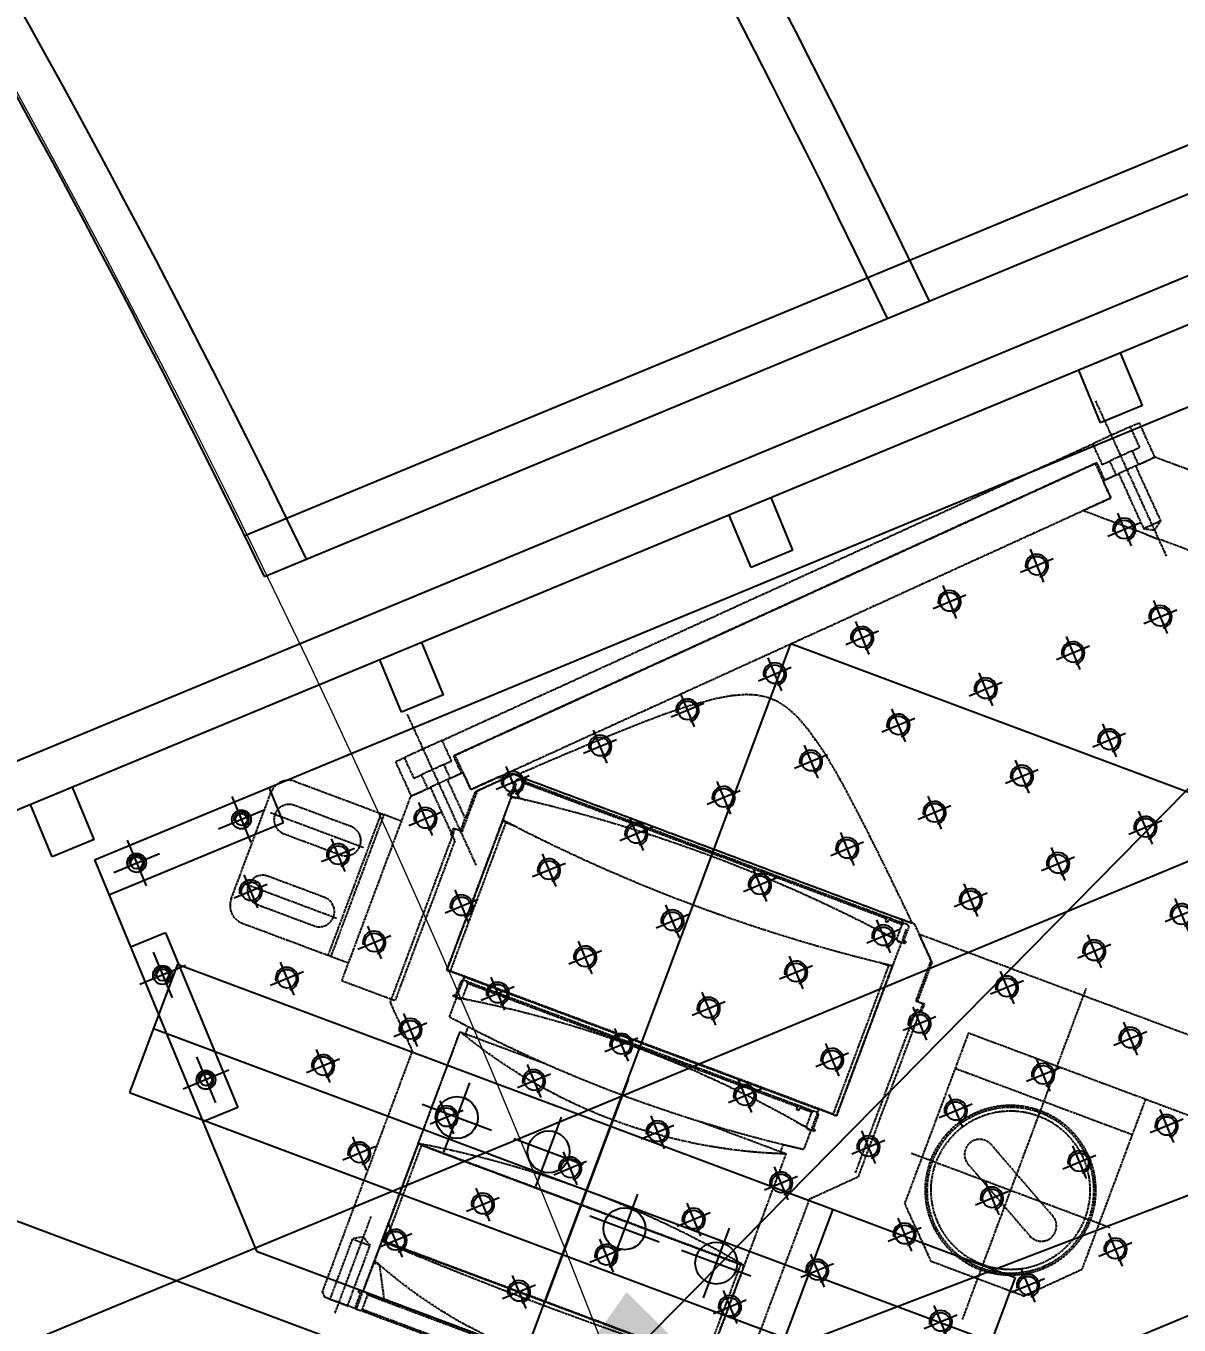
# Model space of a CAD drawing. Header units: millimetres. Extents: x -4562 to 17216, y -5211 to 6025.
# Drawn here: x 2457 to 2761.9, y 1022.4 to 1365.9 of the extents above; entities that cross this region are included whole.
import ezdxf
from ezdxf.lldxf.tags import DXFTag

# ---------------------------------------------------------------- set-up
doc = ezdxf.new("R2010")
doc.units = ezdxf.units.MM
doc.linetypes.add('PHANTOM1', pattern=[0.8, 0.45, -0.05, 0.1, -0.05, 0.1, -0.05])
for name, color, linetype in [('C', 1, 'CENTER'), ('D', 6, 'HIDDEN'), ('E', 4, 'PHANTOM1'), ('F', 3, 'Continuous'), ('VV', 4, 'PHANTOM'), ('도면층3', 3, 'Continuous'), ('도면층7', 7, 'Continuous')]:
    doc.layers.add(name, color=color, linetype=linetype)
doc.styles.add('s', font='romans.shx', dxfattribs={"width": 0.75, "oblique": 10, "bigfont": 'whgtxt.shx'})
doc.styles.get("Standard").update_dxf_attribs({"font": 'txt.shx', "bigfont": 'whgtxt.shx'})
tags = doc.linetypes.add('CENTER', pattern=[50.8, 31.75, -6.35, 6.35, -6.35]).pattern_tags.tags
tags[10:11] = [DXFTag(74, 4), DXFTag(75, 0), DXFTag(340, '0'), DXFTag(46, 1.0), DXFTag(50, 0.0), DXFTag(44, 0.0), DXFTag(45, 0.0)]
tags[8:9] = [DXFTag(74, 4), DXFTag(75, 0), DXFTag(340, '0'), DXFTag(46, 1.0), DXFTag(50, 0.0), DXFTag(44, 0.0), DXFTag(45, 0.0)]
tags[6:7] = [DXFTag(74, 4), DXFTag(75, 0), DXFTag(340, '0'), DXFTag(46, 1.0), DXFTag(50, 0.0), DXFTag(44, 0.0), DXFTag(45, 0.0)]
tags[4:5] = [DXFTag(74, 4), DXFTag(75, 0), DXFTag(340, '0'), DXFTag(46, 1.0), DXFTag(50, 0.0), DXFTag(44, 0.0), DXFTag(45, 0.0)]
tags = doc.linetypes.add('HIDDEN', pattern=[3, 2, -1]).pattern_tags.tags
tags[6:7] = [DXFTag(74, 4), DXFTag(75, 0), DXFTag(340, '0'), DXFTag(46, 1.0), DXFTag(50, 0.0), DXFTag(44, 0.0), DXFTag(45, 0.0)]
tags[4:5] = [DXFTag(74, 4), DXFTag(75, 0), DXFTag(340, '0'), DXFTag(46, 1.0), DXFTag(50, 0.0), DXFTag(44, 0.0), DXFTag(45, 0.0)]
tags = doc.linetypes.add('PHANTOM', pattern=[17.5, 10, -1.5, 1.5, -1.5, 1.5, -1.5]).pattern_tags.tags
tags[14:15] = [DXFTag(74, 4), DXFTag(75, 0), DXFTag(340, '0'), DXFTag(46, 1.0), DXFTag(50, 0.0), DXFTag(44, 0.0), DXFTag(45, 0.0)]
tags[12:13] = [DXFTag(74, 4), DXFTag(75, 0), DXFTag(340, '0'), DXFTag(46, 1.0), DXFTag(50, 0.0), DXFTag(44, 0.0), DXFTag(45, 0.0)]
tags[10:11] = [DXFTag(74, 4), DXFTag(75, 0), DXFTag(340, '0'), DXFTag(46, 1.0), DXFTag(50, 0.0), DXFTag(44, 0.0), DXFTag(45, 0.0)]
tags[8:9] = [DXFTag(74, 4), DXFTag(75, 0), DXFTag(340, '0'), DXFTag(46, 1.0), DXFTag(50, 0.0), DXFTag(44, 0.0), DXFTag(45, 0.0)]
tags[6:7] = [DXFTag(74, 4), DXFTag(75, 0), DXFTag(340, '0'), DXFTag(46, 1.0), DXFTag(50, 0.0), DXFTag(44, 0.0), DXFTag(45, 0.0)]
tags[4:5] = [DXFTag(74, 4), DXFTag(75, 0), DXFTag(340, '0'), DXFTag(46, 1.0), DXFTag(50, 0.0), DXFTag(44, 0.0), DXFTag(45, 0.0)]
doc.dimstyles.new('AM_ISO$2', dxfattribs={"dimtxt": 3, "dimasz": 2.5, "dimexe": 1, "dimexo": 1, "dimgap": 1, "dimtad": 1, "dimdsep": 46, "dimtxsty": 's', "dimcen": 0, "dimclrd": 4, "dimclre": 4, "dimclrt": 3, "dimazin": 2, "dimtp": 0.1, "dimtm": 0.1, "dimtfac": 0.71, "dimtmove": 0, "dimatfit": 3, "dimfxl": 1, "dimlwd": 25, "dimlwe": 25, "dimarcsym": 0})
doc.dimstyles.new('ISO-25', dxfattribs={"dimscale": 30, "dimtxt": 2.5, "dimasz": 2.5, "dimexe": 1.25, "dimexo": 0.625, "dimtad": 1, "dimtoh": 1, "dimrnd": 0.005, "dimtxsty": 'Standard', "dimcen": 0, "dimazin": 2, "dimtfac": 1, "dimtmove": 0, "dimatfit": 3, "dimfxl": 1, "dimarcsym": 0})
pattern_1 = [(92, (-137.3, -744.11), (-47.596, -1.662), []), (92, (-121.987, -727.69), (-47.596, -1.662), [])]
pattern_2 = [(92, (-137.298, -744.109), (-15.86533, -0.55403), [])]

# ---------------------------------------------------------------- blocks, each defined once
blk = doc.blocks.new('optics_top_01')
at = {"layer": 'E'}
h = blk.add_hatch(dxfattribs=at)
h.set_pattern_fill('ANSI32', color=256, scale=5, angle=47, style=0)
h.set_pattern_definition(pattern_1)
h.paths.add_polyline_path([(92.77, 8.24), (92.94, 3.25), (84.8, 2.96), (97.88, -9.24), (97.27, 8.4)], flags=0)
h = blk.add_hatch(dxfattribs=at)
h.set_pattern_fill('ANSI32', color=256, scale=5, angle=47, style=0)
h.set_pattern_definition(pattern_1)
h.paths.add_polyline_path([(92.77, 8.24), (92.94, 3.25), (84.8, 2.96), (97.88, -9.24), (97.27, 8.4)], flags=0)
h = blk.add_hatch(dxfattribs=at)
h.set_pattern_fill('ANSI31', color=256, scale=5, angle=47, style=0)
h.set_pattern_definition(pattern_2)
h.paths.add_polyline_path([(-116.02, -53.3), (-113.29, -50.37), (-113.31, -49.67), (-114.04, -48.98), (-114.75, -49.01), (-117.48, -51.93), (-117.45, -52.64), (-116.72, -53.32)], flags=0)
h = blk.add_hatch(dxfattribs=at)
h.set_pattern_fill('ANSI31', color=256, scale=5, angle=47, style=0)
h.set_pattern_definition(pattern_2)
h.paths.add_polyline_path([(-116.02, -53.3), (-113.29, -50.37), (-113.31, -49.67), (-114.04, -48.98), (-114.75, -49.01), (-117.48, -51.93), (-117.45, -52.64), (-116.72, -53.32)], flags=0)
h = blk.add_hatch(dxfattribs=at)
h.set_pattern_fill('ANSI31', color=256, scale=5, angle=47, style=0)
h.set_pattern_definition(pattern_2)
h.paths.add_polyline_path([(0.16, -80.48), (-0.58, -79.8), (-1.28, -79.82), (-4.01, -82.75), (-3.99, -83.45), (-3.25, -84.14), (-2.55, -84.11), (0.18, -81.19)], flags=0)
h = blk.add_hatch(dxfattribs=at)
h.set_pattern_fill('ANSI31', color=256, scale=5, angle=47, style=0)
h.set_pattern_definition(pattern_2)
h.paths.add_polyline_path([(0.16, -80.48), (-0.58, -79.8), (-1.28, -79.82), (-4.01, -82.75), (-3.99, -83.45), (-3.25, -84.14), (-2.55, -84.11), (0.18, -81.19)], flags=0)
at = {"layer": 'C'}
for p in [(-148.37, -159.11), (154.74, -144.3)]:
    blk.add_line(p, (0, 0), dxfattribs=at)
at = {"layer": 'E'}
for p, q in [((100.64, -16.59), (99.07, 28.47)), ((-99.28, -22.23), (-100.81, 21.49)), ((-94.97, 11.69), (93.92, 18.29)), ((93.92, 18.29), (94.13, 12.29)), ((104.91, 18.67), (107.41, 18.76)), ((105.12, 12.68), (104.91, 18.67)), ((107.41, 18.76), (107.76, 8.77)), ((-162.54, -5.68), (-142.08, 16.26)), ((-135.01, 16.51), (-117.26, -0.04)), ((-144.22, 11.43), (-125.02, -6.48)), ((-125.94, -0.15), (-137.64, 10.76)), ((-108.46, 11.22), (-105.96, 11.31)), ((-108.11, 1.23), (-108.46, 11.22)), ((-105.96, 11.31), (-105.75, 5.31)), ((-94.76, 5.7), (-94.97, 11.69)), ((93.09, 13.26), (-93.79, 6.73)), ((-93.29, 6.75), (92.59, 13.24)), ((92.59, 13.24), (92.94, 3.25)), ((93.27, 8.26), (93.09, 13.26)), ((94.13, 12.29), (96.33, 12.37)), ((96.33, 12.37), (96.47, 8.37)), ((102.92, 12.6), (105.12, 12.68)), ((103.06, 8.6), (102.92, 12.6)), ((92.77, 8.24), (97.27, 8.4)), ((92.94, 3.25), (92.77, 8.24)), ((93.27, 8.26), (96.47, 8.37)), ((97.27, 8.4), (97.82, -7.59)), ((102.26, 8.57), (107.9, 8.77)), ((102.82, -7.42), (102.26, 8.57)), ((103.06, 8.6), (107.76, 8.77)), ((107.9, 8.77), (171.58, -50.61)), ((-143.09, 4.91), (-131.39, -6)), ((-105.75, 5.31), (-103.55, 5.39)), ((-103.55, 5.39), (-103.41, 1.39)), ((-96.96, 5.62), (-94.76, 5.7)), ((-96.82, 1.62), (-96.96, 5.62)), ((-93.79, 6.73), (-93.62, 1.73)), ((-92.94, -3.25), (-93.29, 6.75)), ((-143.76, -36.86), (-108.25, 1.22)), ((-108.25, 1.22), (-102.61, 1.42)), ((-108.11, 1.23), (-103.41, 1.39)), ((-102.61, 1.42), (-102.14, -12.03)), ((-97.61, 1.59), (-93.12, 1.75)), ((-97.22, -9.68), (-97.61, 1.59)), ((-96.82, 1.62), (-93.62, 1.73)), ((-93.12, 1.75), (-92.94, -3.25)), ((-92.94, -3.25), (92.94, 3.25)), ((92.94, 3.25), (84.8, 2.96)), ((97.88, -9.24), (84.8, 2.96)), ((-157.86, -3.19), (-138.66, -21.11)), ((-144.54, -29.29), (-117.26, -0.04)), ((-116.72, -0.54), (-144, -29.79)), ((-117.26, -0.04), (-116.72, -0.54)), ((-113.07, -3.95), (-116.72, -0.54)), ((-84.8, -2.96), (-92.94, -3.25)), ((-84.8, -2.96), (-83.77, -3.93)), ((-139.58, -14.78), (-151.28, -3.87)), ((-99.24, -12.58), (-91.42, -4.19)), ((-92.13, -4.22), (-97.22, -9.68)), ((-83.77, -3.93), (-92.13, -4.22)), ((-91.76, -4.56), (-92.13, -4.22)), ((-91.42, -4.19), (-80.94, -3.83)), ((-81, -5.48), (-83.73, -8.41)), ((-83.23, -8.6), (-81.14, -6.37)), ((-82.27, -9.77), (-79.54, -6.85)), ((-80.29, -5.46), (-81, -5.48)), ((-79.78, -4.91), (-80.94, -3.83)), ((-78.18, -6.4), (-80.46, -4.28)), ((-79.56, -6.14), (-80.29, -5.46)), ((-79.78, -4.91), (0.67, -79.93)), ((-79.54, -6.85), (-79.56, -6.14)), ((-79.56, -6.14), (-3.85, -76.74)), ((-4.53, -76.79), (-79.54, -6.85)), ((-78.18, -6.4), (-0.93, -78.44)), ((-156.73, -9.72), (-145.03, -20.63)), ((-117.09, -44.92), (-83.7, -9.12)), ((-88.17, -13.9), (-83.7, -9.12)), ((-84.43, -8.43), (-83.96, -7.92)), ((-83.7, -9.12), (-84.43, -8.43)), ((-83.96, -7.92), (-83.23, -8.6)), ((-83.73, -8.41), (-83.7, -9.12)), ((-83.7, -9.12), (-82.97, -9.8)), ((-82.97, -9.8), (-82.27, -9.77)), ((-82.27, -9.77), (-80.6, -11.33)), ((97.82, -7.59), (100.38, -9)), ((100.38, -9), (102.82, -7.42)), ((-162.29, -12.74), (-144.54, -29.29)), ((-134.12, -47.05), (-100.7, -11.21)), ((-102.14, -12.03), (-102.43, -12.34)), ((-102.43, -12.34), (-102.12, -12.62)), ((-102.12, -12.62), (-102.07, -14.15)), ((-102.07, -12.68), (-102.12, -12.62)), ((-101.04, -10.9), (-100.7, -11.21)), ((-100.7, -11.21), (-99.24, -12.58)), ((157.94, -65.24), (101.34, -12.46)), ((-102.07, -14.15), (-132.79, -47.09)), ((-88.46, -14.22), (-116.96, -44.78)), ((-116.23, -45.46), (-87.73, -14.9)), ((-88.18, -14.21), (-88.46, -14.22)), ((-87.74, -14.62), (-88.18, -14.21)), ((-87.73, -14.9), (-87.74, -14.62)), ((-87.74, -14.62), (-86.93, -15.38)), ((-85.83, -16.68), (-87.73, -14.9)), ((-144.54, -29.29), (-144, -29.79)), ((-144, -29.79), (-140.35, -33.2)), ((-143.76, -36.86), (-132.79, -47.09)), ((-133.63, -61.18), (-134.12, -47.05)), ((-113.44, -48.33), (-117.09, -44.92)), ((-116.96, -44.78), (-116.95, -45.06)), ((-116.95, -45.06), (-116.51, -45.47)), ((-116.51, -45.47), (-116.23, -45.46)), ((-116.23, -45.46), (-37.24, -119.11)), ((-114.75, -49.01), (-117.48, -51.93)), ((-117.11, -52.27), (-113.44, -48.33)), ((-116.02, -53.3), (-113.29, -50.37)), ((-114.04, -48.98), (-114.75, -49.01)), ((-113.31, -49.67), (-114.04, -48.98)), ((-113.44, -48.33), (-40.3, -116.53)), ((-113.29, -50.37), (-113.31, -49.67)), ((-113.31, -49.67), (-44.64, -113.7)), ((-45.32, -113.75), (-113.29, -50.37)), ((-121.14, -56.59), (-117.45, -52.64)), ((-121.14, -56.59), (-117.45, -52.64)), ((-118.19, -51.96), (-117.84, -51.59)), ((-117.45, -52.64), (-118.19, -51.96)), ((-117.84, -51.59), (-117.11, -52.27)), ((-117.48, -51.93), (-117.45, -52.64)), ((-117.45, -52.64), (-116.72, -53.32)), ((-116.72, -53.32), (-116.02, -53.3)), ((-116.02, -53.3), (-114.93, -54.31)), ((-180.08, -111), (-133.63, -61.18)), ((-170.04, -114.9), (-120.07, -61.31)), ((-141.58, -84.38), (-120.07, -61.31)), ((-120.07, -61.31), (-118.91, -62.39)), ((-118.91, -62.39), (-117.54, -60.92)), ((-118.91, -62.39), (-102.3, -77.87)), ((-4.53, -76.79), (-5.01, -77.3)), ((-5.01, -77.3), (-4.45, -77.82)), ((-3.85, -76.74), (-4.53, -76.79)), ((-4.45, -77.82), (-3.97, -77.31)), ((-3.97, -77.31), (-3.3, -77.26)), ((-1.28, -79.82), (-3.97, -77.31)), ((-3.3, -77.26), (-3.85, -76.74)), ((-3.3, -77.26), (-0.58, -79.8)), ((-0.93, -78.44), (-0.84, -79.55)), ((1.35, -80.57), (-0.93, -78.44)), ((-5.68, -81.19), (-4.01, -82.75)), ((-1.28, -79.82), (-4.01, -82.75)), ((-0.7, -81.39), (-2.78, -83.62)), ((-2.55, -84.11), (0.18, -81.19)), ((-0.58, -79.8), (-1.28, -79.82)), ((0.16, -80.48), (-0.58, -79.8)), ((0.18, -81.19), (0.16, -80.48)), ((1.83, -81.01), (0.67, -79.93)), ((1.83, -81.01), (2.19, -91.49)), ((-141.72, -84.53), (-160.21, -104.35)), ((-159.48, -105.04), (-140.99, -85.21)), ((-141.44, -84.52), (-141.72, -84.53)), ((-141, -84.93), (-141.44, -84.52)), ((-140.99, -85.21), (-141, -84.93)), ((-141, -84.93), (-74.88, -146.58)), ((-75.17, -146.59), (-140.99, -85.21)), ((-3.25, -84.14), (-36.64, -119.94)), ((-3.25, -84.14), (-7.72, -88.92)), ((-4.01, -82.75), (-3.99, -83.45)), ((-3.99, -83.45), (-3.25, -84.14)), ((-3.25, -84.14), (-2.55, -84.11)), ((-2.52, -84.82), (-3.25, -84.14)), ((-2.78, -83.62), (-2.05, -84.31)), ((-2.05, -84.31), (-2.52, -84.82)), ((2.22, -92.2), (1.93, -83.84)), ((1.93, -83.84), (76.1, -153)), ((-8.75, -88.56), (-37.24, -119.11)), ((-36.51, -119.8), (-8.01, -89.24)), ((-8.75, -88.56), (-10.65, -86.78)), ((-9.27, -87.79), (-8.46, -88.55)), ((-8.46, -88.55), (-8.75, -88.56)), ((-8.02, -88.96), (-8.46, -88.55)), ((-8.01, -89.24), (-8.02, -88.96)), ((2.19, -91.49), (-5.63, -99.87)), ((-5.26, -100.22), (2.22, -92.2)), ((2.22, -92.2), (1.85, -91.85)), ((-160.59, -97.43), (-179.15, -117.33)), ((-167.34, -101.01), (-178.94, -113.44)), ((-164.49, -101.61), (-167.34, -101.01)), ((-167.34, -101.01), (-163.69, -104.42)), ((-163.69, -104.42), (-164.49, -101.61)), ((-37.71, -135.75), (-6.26, -102.02)), ((-4.16, -101.24), (-37.58, -137.07)), ((-6.26, -102.02), (-5.16, -103.04)), ((-5.63, -99.87), (-4.16, -101.24)), ((-3.8, -101.58), (-5.26, -100.22)), ((-5.16, -103.04), (-3.8, -101.58)), ((-175.28, -116.85), (-163.69, -104.42)), ((-160.35, -104.5), (-164.1, -108.53)), ((-93.06, -167.25), (-160.35, -104.5)), ((-160.21, -104.35), (-160.2, -104.64)), ((-160.2, -104.64), (-159.76, -105.05)), ((-159.76, -105.05), (-159.48, -105.04)), ((-93.65, -166.7), (-159.76, -105.05)), ((-159.48, -105.04), (-93.65, -166.42)), ((-164.54, -109), (-170.04, -114.9)), ((-163.31, -110.14), (-164.54, -109)), ((-70.55, -107.48), (-53.94, -122.97)), ((-180.08, -111), (-180.03, -112.42)), ((-178.94, -113.44), (-180.03, -112.42)), ((-173.45, -118.56), (-180.03, -112.42)), ((-165.65, -118.99), (-163.31, -110.14)), ((3.95, -113.07), (-19.92, -138.67)), ((62.46, -167.63), (3.95, -113.07)), ((-178.94, -113.44), (-175.28, -116.85)), ((-170.75, -114.92), (-173.48, -117.85)), ((-173.45, -118.56), (-170.52, -115.41)), ((-172.01, -119.21), (-169.29, -116.29)), ((-171.25, -114.73), (-170.77, -114.22)), ((-170.52, -115.41), (-171.25, -114.73)), ((-170.77, -114.22), (-170.04, -114.9)), ((-170.04, -114.9), (-170.75, -114.92)), ((-169.31, -115.58), (-170.04, -114.9)), ((-170.04, -114.9), (-165.65, -118.99)), ((-169.29, -116.29), (-169.31, -115.58)), ((-104.2, -176.99), (-169.29, -116.29)), ((-45.32, -113.75), (-45.8, -114.26)), ((-45.8, -114.26), (-45.24, -114.79)), ((-44.64, -113.7), (-45.32, -113.75)), ((-45.24, -114.79), (-44.76, -114.27)), ((-42.35, -116.53), (-45.08, -119.45)), ((-44.76, -114.27), (-44.08, -114.22)), ((-42.35, -116.53), (-44.76, -114.27)), ((-44.08, -114.22), (-44.64, -113.7)), ((-44.08, -114.22), (-41.64, -116.5)), ((-40.3, -116.53), (-43.98, -120.47)), ((-41.64, -116.5), (-42.35, -116.53)), ((-40.91, -117.18), (-41.64, -116.5)), ((-36.64, -119.94), (-40.3, -116.53)), ((37.22, -114.04), (-26.52, -182.4)), ((-173.48, -117.85), (-173.45, -118.56)), ((-173.45, -118.56), (-172.72, -119.24)), ((-172.72, -119.24), (-172.01, -119.21)), ((-140.54, -149.25), (-172.72, -119.24)), ((-172.01, -119.21), (-140.2, -148.88)), ((-107.15, -173.55), (-165.65, -118.99)), ((-46.16, -118.44), (-45.08, -119.45)), ((-45.08, -119.45), (-45.05, -120.16)), ((-45.05, -120.16), (-44.32, -120.84)), ((-43.61, -120.82), (-40.88, -117.89)), ((-40.88, -117.89), (-40.91, -117.18)), ((-37.24, -119.11), (-37.23, -119.4)), ((-37.23, -119.4), (-36.79, -119.81)), ((-36.79, -119.81), (-36.51, -119.8)), ((-52.57, -121.5), (-53.94, -122.97)), ((-53.94, -122.97), (-52.78, -124.05)), ((-44.32, -120.84), (-48, -124.79)), ((-44.32, -120.84), (-48, -124.79)), ((-44.32, -120.84), (-43.61, -120.82)), ((-43.59, -121.52), (-44.32, -120.84)), ((-43.98, -120.47), (-43.25, -121.16)), ((-43.25, -121.16), (-43.59, -121.52)), ((33.7, -154.48), (-2.87, -120.38)), ((-52.78, -124.05), (-102.76, -177.64)), ((-52.78, -124.05), (-74.3, -147.12)), ((-37.58, -137.07), (-51.71, -137.57)), ((-22.17, -136.56), (18.9, -174.87)), ((-51.71, -137.57), (-98.17, -187.39)), ((-19.92, -138.67), (-28.79, -148.17)), ((6.08, -166.33), (-1.76, -142.59)), ((-75.17, -146.59), (-93.65, -166.42)), ((-92.92, -167.1), (-74.43, -147.27)), ((-74.88, -146.58), (-75.17, -146.59)), ((-74.44, -146.99), (-74.88, -146.58)), ((-74.43, -147.27), (-74.44, -146.99)), ((-9.35, -145.1), (-1.52, -168.84)), ((40.52, -147.17), (32.33, -155.94)), ((-28.2, -165.13), (-28.79, -148.17)), ((32.33, -155.94), (7.78, -182.27)), ((-9.18, -182.87), (-28.2, -165.13)), ((-9.18, -182.87), (7.78, -182.27))]:
    blk.add_line(p, q, dxfattribs=at)
at = {"layer": 'E', "flags": 128}
for points in [[(104.91, 18.67), (104.75, 18.67), (104.28, 18.65), (103.53, 18.62), (102.54, 18.59), (101.36, 18.55), (100.08, 18.5), (98.75, 18.46), (97.47, 18.41), (96.29, 18.37), (95.3, 18.34), (94.55, 18.31), (94.08, 18.29), (93.92, 18.29)], [(-94.97, 11.69), (-95.13, 11.69), (-95.6, 11.67), (-96.35, 11.64), (-97.34, 11.61), (-98.51, 11.57), (-99.8, 11.52), (-101.13, 11.48), (-102.41, 11.43), (-103.58, 11.39), (-104.58, 11.36), (-105.33, 11.33), (-105.8, 11.31), (-105.96, 11.31)], [(102.92, 12.6), (102.76, 12.59), (102.29, 12.58), (101.56, 12.55), (100.64, 12.52), (99.63, 12.48), (98.61, 12.45), (97.69, 12.42), (96.96, 12.39), (96.49, 12.37), (96.33, 12.37)], [(102.26, 8.57), (102.11, 8.57), (101.68, 8.55), (101.01, 8.53), (100.2, 8.5), (99.33, 8.47), (98.52, 8.44), (97.85, 8.42), (97.42, 8.4), (97.27, 8.4)], [(-96.96, 5.62), (-97.12, 5.61), (-97.58, 5.6), (-98.31, 5.57), (-99.23, 5.54), (-100.25, 5.5), (-101.27, 5.47), (-102.19, 5.44), (-102.92, 5.41), (-103.39, 5.39), (-103.55, 5.39)], [(-97.61, 1.59), (-97.77, 1.59), (-98.2, 1.57), (-98.86, 1.55), (-99.68, 1.52), (-100.55, 1.49), (-101.36, 1.46), (-102.03, 1.44), (-102.46, 1.42), (-102.61, 1.42)], [(-80.46, -4.28), (-77.79, -4.23), (-74.4, -4.18), (-70.41, -4.13), (-64.84, -4.08), (-58.65, -4.06), (-52.01, -4.08), (-45.29, -4.14), (-38.28, -4.33), (-31.08, -4.81), (-23.81, -5.75), (-19.88, -6.57), (-16.03, -7.81), (-13.5, -9.03), (-11.18, -10.62), (-9.17, -12.63), (-7.53, -14.94), (-5.72, -18.71), (-4.45, -22.68), (-3.05, -28.87), (-2.09, -35.06), (-1.4, -41.16), (-0.87, -47.1), (-0.37, -53.13), (0.06, -58.9), (0.41, -64.32), (0.71, -69.27), (0.98, -73.78), (1.19, -77.6), (1.35, -80.57)], [(-79.3, -6.39), (-79.23, -6.39), (-78.18, -6.4)], [(102.82, -7.42), (102.63, -7.42), (102.09, -7.44), (101.28, -7.47), (100.32, -7.5), (99.37, -7.54), (98.56, -7.57), (98.01, -7.58), (97.82, -7.59)]]:
    blk.add_lwpolyline(points, dxfattribs=at)
at = {"layer": 'E'}
for radius in [22.5, 22, 21]:
    blk.add_circle((-1.64, -155.72), radius, dxfattribs=at)
for centre, radius, start, end in [((-138.42, 12.85), 5, 47, 137), ((-140.37, 7.83), 4, 47, 227), ((-154.01, -6.79), 4, 47, 227), ((-128.66, -3.08), 4, 227, 47), ((-158.88, -9.09), 5, 137, 227), ((-198.84, 80.12), 135.61, 317.0559, 318.5324), ((-317.12, -340.06), 404.98, 39.1946, 54.8054), ((187.59, 81.61), 127.67, 225.36, 226.8304), ((-190.99, 75.47), 124.7, 315.4366, 316.1612), ((45.38, -75.81), 84.52, 48.5399, 49.5281), ((-142.3, -17.71), 4, 227, 47), ((254.12, 272.51), 446.31, 219.9213, 234.0787), ((-278.02, -298.14), 293.34, 37.186, 56.814), ((168.97, 181.2), 375.11, 219.34, 220.1998), ((168.97, 181.2), 375.11, 219.34, 234.66), ((5.56, 5.96), 142.5, 208.1672, 245.8328), ((-290.63, -311.67), 271.8, 37.2562, 56.7438), ((645.23, 691.92), 1132.8, 224.67273, 229.32727), ((-50.62, -54.29), 125.77, 205.5465, 248.4535), ((168.97, 181.2), 375.11, 233.8002, 234.66), ((-5.56, -143.85), 4, 18.266, 198.266), ((2.28, -167.59), 4, 198.266, 18.266)]:
    blk.add_arc(centre, radius, start, end, dxfattribs=at)
blk = doc.blocks.new('top_01')
for p, q in [((-77.06, 96.61), (-101.75, 70.14)), ((-77.06, 96.61), (95.9, -64.68)), ((-89.41, 83.37), (83.56, -77.92)), ((-101.75, 70.14), (71.21, -91.16)), ((58.24, -29.56), (33.55, -56.03)), ((95.9, -64.68), (71.21, -91.16))]:
    blk.add_line(p, q)
for centre in [(-24.33, 30.89), (-5.38, 13.22), (5.38, -13.22), (24.33, -30.89)]:
    blk.add_circle(centre, 5.55)
at = {"layer": 'C'}
for p, q in [((-31.01, 23.73), (-17.65, 38.05)), ((-17.17, 24.22), (-31.49, 37.57)), ((21.35, 22.9), (-21.35, -22.9)), ((1.78, 6.55), (-12.54, 19.9)), ((-12.06, 6.06), (1.29, 20.38)), ((-1.78, -6.55), (12.54, -19.9)), ((12.06, -6.06), (-1.29, -20.38)), ((31.01, -23.73), (17.65, -38.05)), ((17.17, -24.22), (31.49, -37.57))]:
    blk.add_line(p, q, dxfattribs=at)
blk = doc.blocks.new('Mm_Port_Cassette_Top')
for p, q in [((12.5, 143), (-2058, 143)), ((12.5, 131), (-2040.17, 131)), ((-1887, 116), (-1887, 131)), ((-1875, 116), (-1875, 131)), ((-1787, 116), (-1787, 131)), ((-1775, 116), (-1775, 131)), ((-1687, 116), (-1687, 131)), ((-1675, 116), (-1675, 131)), ((-1587, 116), (-1587, 131)), ((-1575, 116), (-1575, 131)), ((-1875, 116), (-1887, 116)), ((-1775, 116), (-1787, 116)), ((-1675, 116), (-1687, 116)), ((-1575, 116), (-1587, 116)), ((-1877, 111), (-1377, 111)), ((-1877, 111), (-1877, -0.96)), ((-1746.34, -143), (-1949.14, 46.12)), ((-1877, -0.96), (-1759, -111)), ((-1759, -111), (-1377, -111))]:
    blk.add_line(p, q)
for centre, radius in [((-1867, 106), 2.5), ((-1867, 106), 1.57), ((-1837, 106), 2.5), ((-1837, 106), 1.57), ((-1842, 87.5), 2.46), ((-1817, 87.5), 2.46), ((-1792, 87.5), 2.46), ((-1767, 87.5), 2.46), ((-1742, 87.5), 2.46), ((-1717, 87.5), 2.46), ((-1692, 87.5), 2.46), ((-1667, 87.5), 2.46), ((-1642, 87.5), 2.46), ((-1617, 87.5), 2.46), ((-1592, 87.5), 2.46), ((-1872, 76), 2.5), ((-1872, 76), 1.57), ((-1842, 62.5), 2.46), ((-1817, 62.5), 2.46), ((-1792, 62.5), 2.46), ((-1767, 62.5), 2.46), ((-1742, 62.5), 2.46), ((-1717, 62.5), 2.46), ((-1692, 62.5), 2.46), ((-1667, 62.5), 2.46), ((-1642, 62.5), 2.46), ((-1617, 62.5), 2.46), ((-1592, 62.5), 2.46), ((-1872, 46), 2.5), ((-1872, 46), 1.57), ((-1842, 37.5), 2.46), ((-1817, 37.5), 2.46), ((-1792, 37.5), 2.46), ((-1767, 37.5), 2.46), ((-1742, 37.5), 2.46), ((-1717, 37.5), 2.46), ((-1692, 37.5), 2.46), ((-1667, 37.5), 2.46), ((-1642, 37.5), 2.46), ((-1617, 37.5), 2.46), ((-1842, 12.5), 2.46), ((-1817, 12.5), 2.46), ((-1792, 12.5), 2.46), ((-1767, 12.5), 2.46), ((-1742, 12.5), 2.46), ((-1717, 12.5), 2.46), ((-1692, 12.5), 2.46), ((-1667, 12.5), 2.46), ((-1642, 12.5), 2.46), ((-1617, 12.5), 2.46), ((-1842, -12.5), 2.46), ((-1817, -12.5), 2.46), ((-1792, -12.5), 2.46), ((-1767, -12.5), 2.46), ((-1742, -12.5), 2.46), ((-1717, -12.5), 2.46), ((-1692, -12.5), 2.46), ((-1667, -12.5), 2.46), ((-1642, -12.5), 2.46), ((-1617, -12.5), 2.46), ((-1817, -37.5), 2.46), ((-1792, -37.5), 2.46), ((-1767, -37.5), 2.46), ((-1742, -37.5), 2.46), ((-1717, -37.5), 2.46), ((-1692, -37.5), 2.46), ((-1667, -37.5), 2.46), ((-1642, -37.5), 2.46), ((-1767, -62.5), 2.46), ((-1742, -62.5), 2.46), ((-1717, -62.5), 2.46), ((-1692, -62.5), 2.46), ((-1667, -62.5), 2.46), ((-1642, -62.5), 2.46), ((-1717, -87.5), 2.46), ((-1692, -87.5), 2.46), ((-1667, -87.5), 2.46)]:
    blk.add_circle(centre, radius)
at = {"layer": 'C'}
for p, q in [((-1867, 112.55), (-1867, 99.45)), ((-1837, 112.55), (-1837, 99.45)), ((-1873.55, 106), (-1860.45, 106)), ((-1843.55, 106), (-1830.45, 106)), ((-1842, 92.21), (-1842, 82.79)), ((-1817, 92.21), (-1817, 82.79)), ((-1792, 92.21), (-1792, 82.79)), ((-1767, 92.21), (-1767, 82.79)), ((-1742, 92.21), (-1742, 82.79)), ((-1717, 92.21), (-1717, 82.79)), ((-1692, 92.21), (-1692, 82.79)), ((-1667, 92.21), (-1667, 82.79)), ((-1642, 92.21), (-1642, 82.79)), ((-1617, 92.21), (-1617, 82.79)), ((-1592, 92.21), (-1592, 82.79)), ((-1837.29, 87.5), (-1846.71, 87.5)), ((-1812.29, 87.5), (-1821.71, 87.5)), ((-1787.29, 87.5), (-1796.71, 87.5)), ((-1762.29, 87.5), (-1771.71, 87.5)), ((-1737.29, 87.5), (-1746.71, 87.5)), ((-1712.29, 87.5), (-1721.71, 87.5)), ((-1687.29, 87.5), (-1696.71, 87.5)), ((-1662.29, 87.5), (-1671.71, 87.5)), ((-1637.29, 87.5), (-1646.71, 87.5)), ((-1612.29, 87.5), (-1621.71, 87.5)), ((-1587.29, 87.5), (-1596.71, 87.5)), ((-1872, 82.55), (-1872, 69.45)), ((-1865.45, 76), (-1878.55, 76)), ((-1842, 67.21), (-1842, 57.79)), ((-1817, 67.21), (-1817, 57.79)), ((-1792, 67.21), (-1792, 57.79)), ((-1767, 67.21), (-1767, 57.79)), ((-1742, 67.21), (-1742, 57.79)), ((-1717, 67.21), (-1717, 57.79)), ((-1692, 67.21), (-1692, 57.79)), ((-1667, 67.21), (-1667, 57.79)), ((-1642, 67.21), (-1642, 57.79)), ((-1617, 67.21), (-1617, 57.79)), ((-1592, 67.21), (-1592, 57.79)), ((-1837.29, 62.5), (-1846.71, 62.5)), ((-1812.29, 62.5), (-1821.71, 62.5)), ((-1787.29, 62.5), (-1796.71, 62.5)), ((-1762.29, 62.5), (-1771.71, 62.5)), ((-1737.29, 62.5), (-1746.71, 62.5)), ((-1712.29, 62.5), (-1721.71, 62.5)), ((-1687.29, 62.5), (-1696.71, 62.5)), ((-1662.29, 62.5), (-1671.71, 62.5)), ((-1637.29, 62.5), (-1646.71, 62.5)), ((-1612.29, 62.5), (-1621.71, 62.5)), ((-1587.29, 62.5), (-1596.71, 62.5)), ((-1872, 52.55), (-1872, 39.45)), ((-1865.45, 46), (-1878.55, 46)), ((-1842, 42.21), (-1842, 32.79)), ((-1817, 42.21), (-1817, 32.79)), ((-1792, 42.21), (-1792, 32.79)), ((-1767, 42.21), (-1767, 32.79)), ((-1742, 42.21), (-1742, 32.79)), ((-1717, 42.21), (-1717, 32.79)), ((-1692, 42.21), (-1692, 32.79)), ((-1667, 42.21), (-1667, 32.79)), ((-1642, 42.21), (-1642, 32.79)), ((-1617, 42.21), (-1617, 32.79)), ((-1837.29, 37.5), (-1846.71, 37.5)), ((-1812.29, 37.5), (-1821.71, 37.5)), ((-1787.29, 37.5), (-1796.71, 37.5)), ((-1762.29, 37.5), (-1771.71, 37.5)), ((-1737.29, 37.5), (-1746.71, 37.5)), ((-1712.29, 37.5), (-1721.71, 37.5)), ((-1687.29, 37.5), (-1696.71, 37.5)), ((-1662.29, 37.5), (-1671.71, 37.5)), ((-1637.29, 37.5), (-1646.71, 37.5)), ((-1612.29, 37.5), (-1621.71, 37.5)), ((-1842, 17.21), (-1842, 7.79)), ((-1817, 17.21), (-1817, 7.79)), ((-1792, 17.21), (-1792, 7.79)), ((-1767, 17.21), (-1767, 7.79)), ((-1742, 17.21), (-1742, 7.79)), ((-1717, 17.21), (-1717, 7.79)), ((-1692, 17.21), (-1692, 7.79)), ((-1667, 17.21), (-1667, 7.79)), ((-1642, 17.21), (-1642, 7.79)), ((-1617, 17.21), (-1617, 7.79)), ((-1837.29, 12.5), (-1846.71, 12.5)), ((-1812.29, 12.5), (-1821.71, 12.5)), ((-1787.29, 12.5), (-1796.71, 12.5)), ((-1762.29, 12.5), (-1771.71, 12.5)), ((-1737.29, 12.5), (-1746.71, 12.5)), ((-1712.29, 12.5), (-1721.71, 12.5)), ((-1687.29, 12.5), (-1696.71, 12.5)), ((-1662.29, 12.5), (-1671.71, 12.5)), ((-1637.29, 12.5), (-1646.71, 12.5)), ((-1612.29, 12.5), (-1621.71, 12.5)), ((-1842, -7.79), (-1842, -17.21)), ((-1817, -7.79), (-1817, -17.21)), ((-1792, -7.79), (-1792, -17.21)), ((-1767, -7.79), (-1767, -17.21)), ((-1742, -7.79), (-1742, -17.21)), ((-1717, -7.79), (-1717, -17.21)), ((-1692, -7.79), (-1692, -17.21)), ((-1667, -7.79), (-1667, -17.21)), ((-1642, -7.79), (-1642, -17.21)), ((-1617, -7.79), (-1617, -17.21)), ((-1837.29, -12.5), (-1846.71, -12.5)), ((-1812.29, -12.5), (-1821.71, -12.5)), ((-1787.29, -12.5), (-1796.71, -12.5)), ((-1762.29, -12.5), (-1771.71, -12.5)), ((-1737.29, -12.5), (-1746.71, -12.5)), ((-1712.29, -12.5), (-1721.71, -12.5)), ((-1687.29, -12.5), (-1696.71, -12.5)), ((-1662.29, -12.5), (-1671.71, -12.5)), ((-1637.29, -12.5), (-1646.71, -12.5)), ((-1612.29, -12.5), (-1621.71, -12.5)), ((-1817, -32.79), (-1817, -42.21)), ((-1792, -32.79), (-1792, -42.21)), ((-1767, -32.79), (-1767, -42.21)), ((-1742, -32.79), (-1742, -42.21)), ((-1717, -32.79), (-1717, -42.21)), ((-1692, -32.79), (-1692, -42.21)), ((-1667, -32.79), (-1667, -42.21)), ((-1642, -32.79), (-1642, -42.21)), ((-1812.29, -37.5), (-1821.71, -37.5)), ((-1787.29, -37.5), (-1796.71, -37.5)), ((-1762.29, -37.5), (-1771.71, -37.5)), ((-1737.29, -37.5), (-1746.71, -37.5)), ((-1712.29, -37.5), (-1721.71, -37.5)), ((-1687.29, -37.5), (-1696.71, -37.5)), ((-1662.29, -37.5), (-1671.71, -37.5)), ((-1637.29, -37.5), (-1646.71, -37.5)), ((-1767, -57.79), (-1767, -67.21)), ((-1742, -57.79), (-1742, -67.21)), ((-1717, -57.79), (-1717, -67.21)), ((-1692, -57.79), (-1692, -67.21)), ((-1667, -57.79), (-1667, -67.21)), ((-1642, -57.79), (-1642, -67.21)), ((-1762.29, -62.5), (-1771.71, -62.5)), ((-1737.29, -62.5), (-1746.71, -62.5)), ((-1712.29, -62.5), (-1721.71, -62.5)), ((-1687.29, -62.5), (-1696.71, -62.5)), ((-1662.29, -62.5), (-1671.71, -62.5)), ((-1637.29, -62.5), (-1646.71, -62.5)), ((-1717, -82.79), (-1717, -92.21)), ((-1692, -82.79), (-1692, -92.21)), ((-1667, -82.79), (-1667, -92.21)), ((-1712.29, -87.5), (-1721.71, -87.5)), ((-1687.29, -87.5), (-1696.71, -87.5)), ((-1662.29, -87.5), (-1671.71, -87.5))]:
    blk.add_line(p, q, dxfattribs=at)
at = {"layer": 'D'}
for p, q in [((-1827, 101), (-1827, 111)), ((-1877, 101), (-1827, 101)), ((-1867, 86), (-1877, 86)), ((-1867, 86), (-1867, 36)), ((-1867, 36), (-1877, 36))]:
    blk.add_line(p, q, dxfattribs=at)
at = {"layer": 'F'}
for centre, radius, start, end in [((-1867, 106), 2, 264.4023, 168.498), ((-1837, 106), 2, 264.4023, 168.498), ((-1842, 87.5), 3, 262.0554, 169.8446), ((-1817, 87.5), 3, 262.0554, 169.8446), ((-1792, 87.5), 3, 262.0554, 169.8446), ((-1767, 87.5), 3, 262.0554, 169.8446), ((-1742, 87.5), 3, 262.0554, 169.8446), ((-1717, 87.5), 3, 262.0554, 169.8446), ((-1692, 87.5), 3, 262.0554, 169.8446), ((-1667, 87.5), 3, 262.0554, 169.8446), ((-1642, 87.5), 3, 262.0554, 169.8446), ((-1617, 87.5), 3, 262.0554, 169.8446), ((-1592, 87.5), 3, 262.0554, 169.8446), ((-1872, 76), 2, 264.4023, 168.498), ((-1842, 62.5), 3, 262.0554, 169.8446), ((-1817, 62.5), 3, 262.0554, 169.8446), ((-1792, 62.5), 3, 262.0554, 169.8446), ((-1767, 62.5), 3, 262.0554, 169.8446), ((-1742, 62.5), 3, 262.0554, 169.8446), ((-1717, 62.5), 3, 262.0554, 169.8446), ((-1692, 62.5), 3, 262.0554, 169.8446), ((-1667, 62.5), 3, 262.0554, 169.8446), ((-1642, 62.5), 3, 262.0554, 169.8446), ((-1617, 62.5), 3, 262.0554, 169.8446), ((-1592, 62.5), 3, 262.0554, 169.8446), ((-1872, 46), 2, 264.4023, 168.498), ((-1842, 37.5), 3, 262.0554, 169.8446), ((-1817, 37.5), 3, 262.0554, 169.8446), ((-1792, 37.5), 3, 262.0554, 169.8446), ((-1767, 37.5), 3, 262.0554, 169.8446), ((-1742, 37.5), 3, 262.0554, 169.8446), ((-1717, 37.5), 3, 262.0554, 169.8446), ((-1692, 37.5), 3, 262.0554, 169.8446), ((-1667, 37.5), 3, 262.0554, 169.8446), ((-1642, 37.5), 3, 262.0554, 169.8446), ((-1617, 37.5), 3, 262.0554, 169.8446), ((-1842, 12.5), 3, 262.0554, 169.8446), ((-1817, 12.5), 3, 262.0554, 169.8446), ((-1792, 12.5), 3, 262.0554, 169.8446), ((-1767, 12.5), 3, 262.0554, 169.8446), ((-1742, 12.5), 3, 262.0554, 169.8446), ((-1717, 12.5), 3, 262.0554, 169.8446), ((-1692, 12.5), 3, 262.0554, 169.8446), ((-1667, 12.5), 3, 262.0554, 169.8446), ((-1642, 12.5), 3, 262.0554, 169.8446), ((-1617, 12.5), 3, 262.0554, 169.8446), ((-1842, -12.5), 3, 262.0554, 169.8446), ((-1817, -12.5), 3, 262.0554, 169.8446), ((-1792, -12.5), 3, 262.0554, 169.8446), ((-1767, -12.5), 3, 262.0554, 169.8446), ((-1742, -12.5), 3, 262.0554, 169.8446), ((-1717, -12.5), 3, 262.0554, 169.8446), ((-1692, -12.5), 3, 262.0554, 169.8446), ((-1667, -12.5), 3, 262.0554, 169.8446), ((-1642, -12.5), 3, 262.0554, 169.8446), ((-1617, -12.5), 3, 262.0554, 169.8446), ((-1817, -37.5), 3, 262.0554, 169.8446), ((-1792, -37.5), 3, 262.0554, 169.8446), ((-1767, -37.5), 3, 262.0554, 169.8446), ((-1742, -37.5), 3, 262.0554, 169.8446), ((-1717, -37.5), 3, 262.0554, 169.8446), ((-1692, -37.5), 3, 262.0554, 169.8446), ((-1667, -37.5), 3, 262.0554, 169.8446), ((-1642, -37.5), 3, 262.0554, 169.8446), ((-1767, -62.5), 3, 262.0554, 169.8446), ((-1742, -62.5), 3, 262.0554, 169.8446), ((-1717, -62.5), 3, 262.0554, 169.8446), ((-1692, -62.5), 3, 262.0554, 169.8446), ((-1667, -62.5), 3, 262.0554, 169.8446), ((-1642, -62.5), 3, 262.0554, 169.8446), ((-1717, -87.5), 3, 262.0554, 169.8446), ((-1692, -87.5), 3, 262.0554, 169.8446), ((-1667, -87.5), 3, 262.0554, 169.8446)]:
    blk.add_arc(centre, radius, start, end, dxfattribs=at)
for name, p in [('optics_top_01', (-1684.99, 93.32)), ('top_01', (-1790.2, -19.51))]:
    blk.add_blockref(name, p)
blk = doc.blocks.new('*D153')
at = {"layer": 'D', "color": 4, "lineweight": 25}
blk.add_line((13177.46, 3545.28), (13817.51, 3782.05), dxfattribs=at)
blk.add_arc((3714.28, 44.75), 10737.31, 20.766913, 23.833087, dxfattribs=at)
at = {"layer": 'D', "color": 4}
for points in [[(13522.67, 4377.46), (13549.3, 4389.36), (13500.3, 4463.3)], [(13767.65, 3856.96), (13740.34, 3846.73), (13784.69, 3769.9)]]:
    blk.add_solid(points, dxfattribs=at)
at = {"layer": 'Defpoints', "color": 0}
for p in [(14488.24, 4909.38), (13695.28, 4003.22), (13144.63, 3533.14), (603.05, -1106.13), (-1447.72, -2285.99)]:
    blk.add_point(p, dxfattribs=at)
at = {"layer": 'D', "color": 3, "insert": (13729.5, 4152.29), "char_height": 105, "attachment_point": 5, "rotation": 292.3, "style": 's'}
blk.add_mtext('4°', dxfattribs=at)
blk = doc.blocks.new('*D154')
at = {"layer": 'D', "color": 4, "lineweight": 25}
blk.add_line((12597.98, 4828.13), (13199.26, 5151.88), dxfattribs=at)
blk.add_arc((3714.28, 44.75), 10737.55, 24.766903, 27.833097, dxfattribs=at)
at = {"layer": 'D', "color": 4}
for points in [[(13196.75, 5051.22), (13222.49, 5064.94), (13168.45, 5135.29)], [(13477.45, 4549.06), (13450.92, 4536.95), (13500.52, 4463.4)]]:
    blk.add_solid(points, dxfattribs=at)
at = {"layer": 'Defpoints', "color": 0}
for p in [(14488.24, 4909.38), (12567.16, 4811.53), (13395.05, 4689.92), (-1447.72, -2285.99), (-1128.19, -2562.65)]:
    blk.add_point(p, dxfattribs=at)
at = {"layer": 'D', "color": 3, "insert": (13418.79, 4841.01), "char_height": 105, "attachment_point": 5, "rotation": 296.3, "style": 's'}
blk.add_mtext('4°', dxfattribs=at)

msp = doc.modelspace()

# ---------------------------------------------------------------- linework, layer by layer
at = {"color": 5}
msp.add_line((0, 0), (12518.899, 4785.545), dxfattribs=at)
at = {"layer": 'C'}
msp.add_line((2389.154, 989.62), (4327.93, 1792.687), dxfattribs=at)
at = {"layer": 'VV', "color": 4, "linetype": 'PHANTOM'}
for p, q in [((2520.098, 1220.289), (3549.068, 1646.502)), ((2514.836, 1231.098), (3512.14, 1644.195))]:
    msp.add_line(p, q, dxfattribs=at)
for radius, start, end in [(2990, 25.625031, 37.814416), (2978, 25.637637, 37.785307), (2812, 25.823062, 37.356932), (2800, 25.83732, 37.323979)]:
    msp.add_arc((0, 0), radius, start, end, dxfattribs=at)
at = {"layer": '도면층7', "color": 136, "lineweight": 0}
msp.add_circle((0, 0), 2800, dxfattribs=at)

# ---------------------------------------------------------------- block references
at = {"rotation": 22.5}
msp.add_blockref('Mm_Port_Cassette_Top', (4251.694, 1761.109), dxfattribs=at)

# ---------------------------------------------------------------- dimensions: what is measured, and where the dimension line sits
at = {"layer": 'D'}
for base, line1, line2, picture, middle in [((13395.05, 4689.92), ((-1128.187, -2562.654), (12567.164, 4811.533)), ((14488.242, 4909.376), (-1447.72, -2285.987)), '*D154', (13418.789, 4841.013)), ((13695.28, 4003.222), ((14488.242, 4909.376), (-1447.72, -2285.987)), ((603.047, -1106.134), (13144.634, 3533.14)), '*D153', (13729.503, 4152.288))]:
    dim = msp.add_angular_dim_2l(base=base, line1=line1, line2=line2, dimstyle='AM_ISO$2', override={"dimscale": 35, "dimarcsym": 1}, dxfattribs=at)
    dim.commit()
    dim.dimension.update_dxf_attribs({"geometry": picture, "text_midpoint": middle})

# ---------------------------------------------------------------- leaders
at = {"layer": '도면층3', "color": 0}
msp.add_leader([(2571.945, 968.982), (4362.574, 2786.584)], dimstyle='ISO-25', override={"dimscale": 30, "dimexe": 1, "dimexo": 0, "dimgap": 1, "dimclrd": 3, "dimclre": 3, "dimatfit": 0}, dxfattribs=at)

doc.saveas('drawing.dxf')
